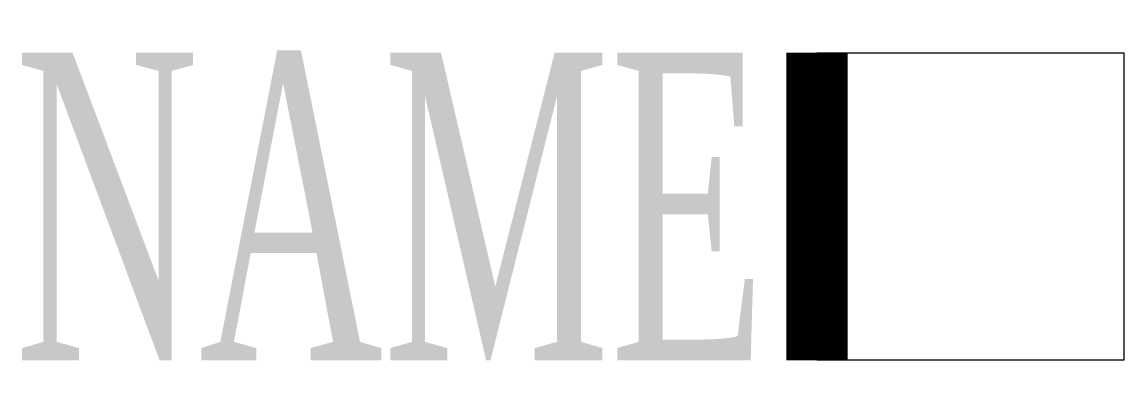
# Model space of a CAD drawing. Header units: millimetres. Extents: x -7.8 to 3, y -0.3 to 3.3.
import ezdxf
from ezdxf.enums import TextEntityAlignment as Align

# ---------------------------------------------------------------- set-up
doc = ezdxf.new("R2010")
doc.units = ezdxf.units.MM
doc.styles.add('CHINESE', font='TIMES.TTF', dxfattribs={"width": 0.8, "height": 3})

msp = doc.modelspace()

# ---------------------------------------------------------------- linework, layer by layer
at = {"const_width": 0.6}
msp.add_lwpolyline([(0, 3), (0, 0)], dxfattribs=at)
msp.add_lwpolyline([(0, 3), (3, 3), (3, 0), (0, 0)])

# ---------------------------------------------------------------- texts
at = {"style": 'CHINESE', "width": 0.55}
msp.add_attdef('NAME', text='TDT00', height=3, dxfattribs=at).set_placement((-0.5, 0), align=Align.RIGHT)

doc.saveas('drawing.dxf')
